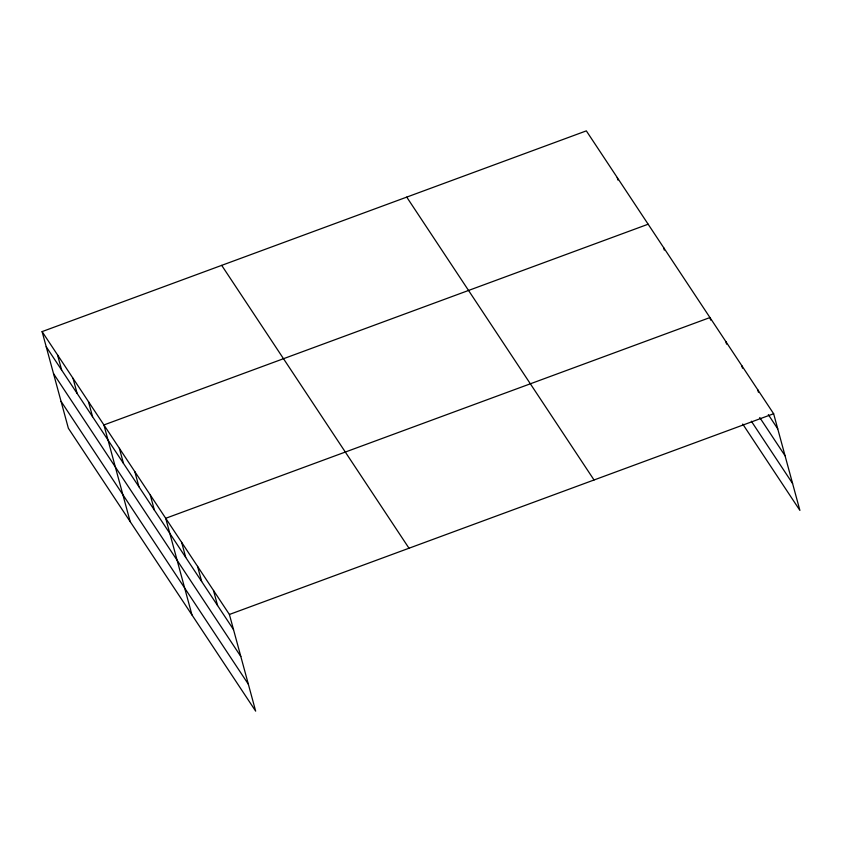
<?xml version="1.0" encoding="UTF-8"?>
<svg xmlns="http://www.w3.org/2000/svg" width="842" height="842" viewBox="0 0 842 842"><rect width="100%" height="100%" fill="white"/><g stroke="black" fill="none" stroke-linecap="round" stroke-linejoin="round"><path stroke-width="1.26" d="M42.1 331.601L229.403 614.471L255.663 711.132L68.36 428.262L42.1 331.601L586.337 130.868L773.64 413.738L799.9 510.399L742.728 424.052M648.151 224.214L103.913 424.947L130.173 521.608M229.403 614.471L773.64 413.738M768.336 414.643L777.745 428.852M759.726 417.516L785.06 455.764M751.338 421.189L792.585 483.487M406.739 197.112L594.042 479.982M221.699 265.367L409.002 548.226M46.205 346.725L233.508 629.584M53.52 373.627L240.823 656.497M61.056 401.35L248.348 684.22M757.716 389.699L758.4 392.214M741.802 365.649L742.486 368.175M725.878 341.61L726.562 344.125M710.637 320.086L709.953 317.56L165.716 518.293L191.976 614.955M663.601 247.559L664.285 250.074M617.239 177.546L617.923 180.062M213.479 590.431L217.583 605.545M197.565 566.382L201.67 581.496M181.64 542.343L185.745 557.457M150.265 494.959L154.37 510.073M134.815 471.625L138.919 486.739M119.364 448.291L123.469 463.405M88.452 401.613L92.567 416.727M73.001 378.279L77.117 393.393M57.551 354.945L61.655 370.059"/></g></svg>
